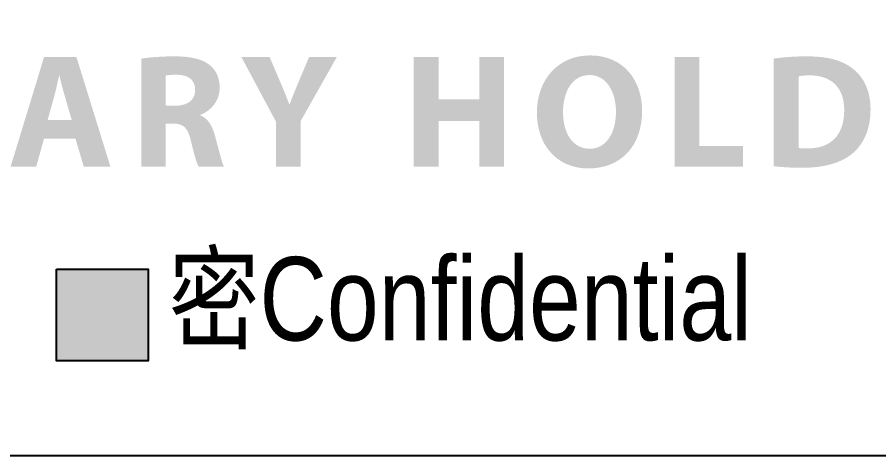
# Model space of a CAD drawing. Header units: millimetres. Extents: x 3412 to 3654, y 20 to 191.
# Drawn here: x 3623.28 to 3631.39, y 43.7 to 47.82 of the extents above; entities that cross this region are included whole.
import ezdxf

# ---------------------------------------------------------------- set-up
doc = ezdxf.new("R2010")
doc.units = ezdxf.units.MM
doc.header["$LTSCALE"] = 23.1
doc.layers.get('0').update_dxf_attribs({"linetype": 'CONTINUOUS'})
doc.layers.add('图层 1', color=7, linetype='CONTINUOUS', lineweight=0)
doc.styles.add('CHINESE', font='PMingLiU.ttf', dxfattribs={"width": 0.8})

# ---------------------------------------------------------------- blocks, each defined once
blk = doc.blocks.new('1')
blk.add_hatch(color=1).paths.add_polyline_path([(568.013, -19.312), (570.892, -19.312), (570.892, -22.189), (568.013, -22.189)])
at = {"color": 1}
blk.add_lwpolyline([(568.013, -19.312), (570.892, -19.312), (570.892, -22.189), (568.013, -22.189)], close=True, dxfattribs=at)
at = {"insert": (571.527, -18.929), "char_height": 2.6166, "width": 28.70309, "attachment_point": 1, "style": 'CHINESE'}
blk.add_mtext('{\\fPMingLiU|b0|i0|c136|p18;\\C1;密\\fArial|b0|i0|c0|p34;Confidential}', dxfattribs=at)
blk = doc.blocks.new('6')
at = {"layer": '图层 1', "true_color": 0x000099}
h = blk.add_hatch(color=174, dxfattribs=at)
h.dxf.hatch_style = 2
h.paths.add_polyline_path([(24.103, -7.552), (23.858, -8.434), (23.054, -8.434), (24.103, -5), (25.121, -5), (26.185, -8.434), (25.351, -8.434), (25.086, -7.552)])
edge = h.paths.add_edge_path()
edge.add_spline(control_points=[(24.974, -6.972), (24.974, -6.972), (24.76, -6.244), (24.76, -6.244), (24.699, -6.04), (24.637, -5.786), (24.587, -5.581), (24.587, -5.581), (24.576, -5.581), (24.576, -5.581), (24.525, -5.786), (24.474, -6.045), (24.419, -6.244), (24.419, -6.244), (24.215, -6.972), (24.215, -6.972), (24.215, -6.972), (24.974, -6.972), (24.974, -6.972)], knot_values=[0, 0, 0, 0, 1, 1, 1, 2, 2, 2, 3, 3, 3, 4, 4, 4, 5, 5, 5, 6, 6, 6, 6], degree=3, periodic=1)
h = blk.add_hatch(color=174, dxfattribs=at)
h.dxf.hatch_style = 2
edge = h.paths.add_edge_path()
edge.add_spline(control_points=[(27.153, -5.047), (27.402, -5.007), (27.774, -4.975), (28.187, -4.975), (28.696, -4.975), (29.052, -5.052), (29.297, -5.246), (29.501, -5.409), (29.613, -5.648), (29.613, -5.964), (29.613, -6.401), (29.302, -6.703), (29.006, -6.809), (29.006, -6.809), (29.006, -6.824), (29.006, -6.824), (29.246, -6.921), (29.378, -7.15), (29.465, -7.467), (29.571, -7.853), (29.679, -8.3), (29.745, -8.434), (29.745, -8.434), (28.951, -8.434), (28.951, -8.434), (28.894, -8.337), (28.813, -8.057), (28.711, -7.634), (28.619, -7.206), (28.472, -7.089), (28.156, -7.084), (28.156, -7.084), (27.921, -7.084), (27.921, -7.084), (27.921, -7.084), (27.921, -8.434), (27.921, -8.434), (27.921, -8.434), (27.153, -8.434), (27.153, -8.434), (27.153, -8.434), (27.153, -5.047), (27.153, -5.047)], knot_values=[0, 0, 0, 0, 1, 1, 1, 2, 2, 2, 3, 3, 3, 4, 4, 4, 5, 5, 5, 6, 6, 6, 7, 7, 7, 8, 8, 8, 9, 9, 9, 10, 10, 10, 11, 11, 11, 12, 12, 12, 13, 13, 13, 14, 14, 14, 14], degree=3, periodic=1)
edge = h.paths.add_edge_path()
edge.add_spline(control_points=[(27.921, -6.523), (27.921, -6.523), (28.227, -6.523), (28.227, -6.523), (28.615, -6.523), (28.844, -6.33), (28.844, -6.03), (28.844, -5.714), (28.63, -5.556), (28.273, -5.551), (28.085, -5.551), (27.977, -5.566), (27.921, -5.577), (27.921, -5.577), (27.921, -6.523), (27.921, -6.523)], knot_values=[0, 0, 0, 0, 1, 1, 1, 2, 2, 2, 3, 3, 3, 4, 4, 4, 5, 5, 5, 5], degree=3, periodic=1)
h = blk.add_hatch(color=174, dxfattribs=at)
h.dxf.hatch_style = 2
edge = h.paths.add_edge_path()
edge.add_spline(control_points=[(31.38, -8.434), (31.38, -8.434), (31.38, -7.028), (31.38, -7.028), (31.38, -7.028), (30.295, -5), (30.295, -5), (30.295, -5), (31.18, -5), (31.18, -5), (31.18, -5), (31.532, -5.826), (31.532, -5.826), (31.639, -6.076), (31.71, -6.259), (31.797, -6.483), (31.797, -6.483), (31.807, -6.483), (31.807, -6.483), (31.883, -6.27), (31.964, -6.07), (32.067, -5.826), (32.067, -5.826), (32.414, -5), (32.414, -5), (32.414, -5), (33.284, -5), (33.284, -5), (33.284, -5), (32.154, -7.002), (32.154, -7.002), (32.154, -7.002), (32.154, -8.434), (32.154, -8.434), (32.154, -8.434), (31.38, -8.434), (31.38, -8.434)], knot_values=[0, 0, 0, 0, 1, 1, 1, 2, 2, 2, 3, 3, 3, 4, 4, 4, 5, 5, 5, 6, 6, 6, 7, 7, 7, 8, 8, 8, 9, 9, 9, 10, 10, 10, 11, 11, 11, 12, 12, 12, 12], degree=3, periodic=1)
h = blk.add_hatch(color=174, dxfattribs=at)
h.dxf.hatch_style = 2
h.paths.add_polyline_path([(36.481, -5), (36.481, -6.32), (37.76, -6.32), (37.76, -5), (38.534, -5), (38.534, -8.434), (37.76, -8.434), (37.76, -6.997), (36.481, -6.997), (36.481, -8.434), (35.702, -8.434), (35.702, -5)])
h = blk.add_hatch(color=174, dxfattribs=at)
h.dxf.hatch_style = 2
edge = h.paths.add_edge_path()
edge.add_spline(control_points=[(42.862, -6.681), (42.862, -7.807), (42.18, -8.49), (41.177, -8.49), (40.158, -8.49), (39.562, -7.721), (39.562, -6.743), (39.562, -5.714), (40.219, -4.945), (41.232, -4.945), (42.287, -4.945), (42.862, -5.734), (42.862, -6.681)], knot_values=[0, 0, 0, 0, 0.352778, 0.352778, 0.352778, 0.705556, 0.705556, 0.705556, 1.058334, 1.058334, 1.058334, 1.411112, 1.411112, 1.411112, 1.411112], degree=3, periodic=0)
edge.add_line((42.862, -6.681), (42.862, -6.681))
edge = h.paths.add_edge_path()
edge.add_spline(control_points=[(40.382, -6.728), (40.382, -7.4), (40.698, -7.873), (41.217, -7.873), (41.742, -7.873), (42.042, -7.374), (42.042, -6.707), (42.042, -6.091), (41.747, -5.561), (41.212, -5.561), (40.688, -5.561), (40.382, -6.06), (40.382, -6.728)], knot_values=[0, 0, 0, 0, 0.352778, 0.352778, 0.352778, 0.705556, 0.705556, 0.705556, 1.058334, 1.058334, 1.058334, 1.411112, 1.411112, 1.411112, 1.411112], degree=3, periodic=0)
edge.add_line((40.382, -6.728), (40.382, -6.728))
h = blk.add_hatch(color=174, dxfattribs=at)
h.dxf.hatch_style = 2
h.paths.add_polyline_path([(43.88, -5), (44.659, -5), (44.659, -7.782), (46.024, -7.782), (46.024, -8.434), (43.88, -8.434)])
h = blk.add_hatch(color=174, dxfattribs=at)
h.dxf.hatch_style = 2
edge = h.paths.add_edge_path()
edge.add_spline(control_points=[(46.991, -5.047), (47.277, -5), (47.649, -4.975), (48.041, -4.975), (48.692, -4.975), (49.115, -5.093), (49.446, -5.342), (49.803, -5.608), (50.027, -6.03), (50.027, -6.636), (50.027, -7.293), (49.787, -7.746), (49.456, -8.026), (49.094, -8.326), (48.545, -8.469), (47.873, -8.469), (47.47, -8.469), (47.185, -8.444), (46.991, -8.418), (46.991, -8.418), (46.991, -5.047), (46.991, -5.047)], knot_values=[0, 0, 0, 0, 1, 1, 1, 2, 2, 2, 3, 3, 3, 4, 4, 4, 5, 5, 5, 6, 6, 6, 7, 7, 7, 7], degree=3, periodic=1)
edge = h.paths.add_edge_path()
edge.add_spline(control_points=[(47.771, -7.848), (47.837, -7.863), (47.943, -7.863), (48.041, -7.863), (48.744, -7.868), (49.202, -7.481), (49.202, -6.662), (49.207, -5.949), (48.789, -5.571), (48.122, -5.571), (47.949, -5.571), (47.837, -5.587), (47.771, -5.602), (47.771, -5.602), (47.771, -7.848), (47.771, -7.848)], knot_values=[0, 0, 0, 0, 1, 1, 1, 2, 2, 2, 3, 3, 3, 4, 4, 4, 5, 5, 5, 5], degree=3, periodic=1)

msp = doc.modelspace()

# ---------------------------------------------------------------- linework, layer by layer
msp.add_lwpolyline([(3580.6302, 51.9513), (3646.668, 51.9513), (3646.668, 43.6965), (3580.6302, 43.6965)], close=True)

# ---------------------------------------------------------------- block references
at = {"xscale": 0.3001126078313866, "yscale": 0.3001126078313866, "zscale": 0.3001126078313866}
for name, p in [('6', (3616.2938, 48.9487)), ('1', (3453.1769, 51.2477))]:
    msp.add_blockref(name, p, dxfattribs=at)

doc.saveas('drawing.dxf')
